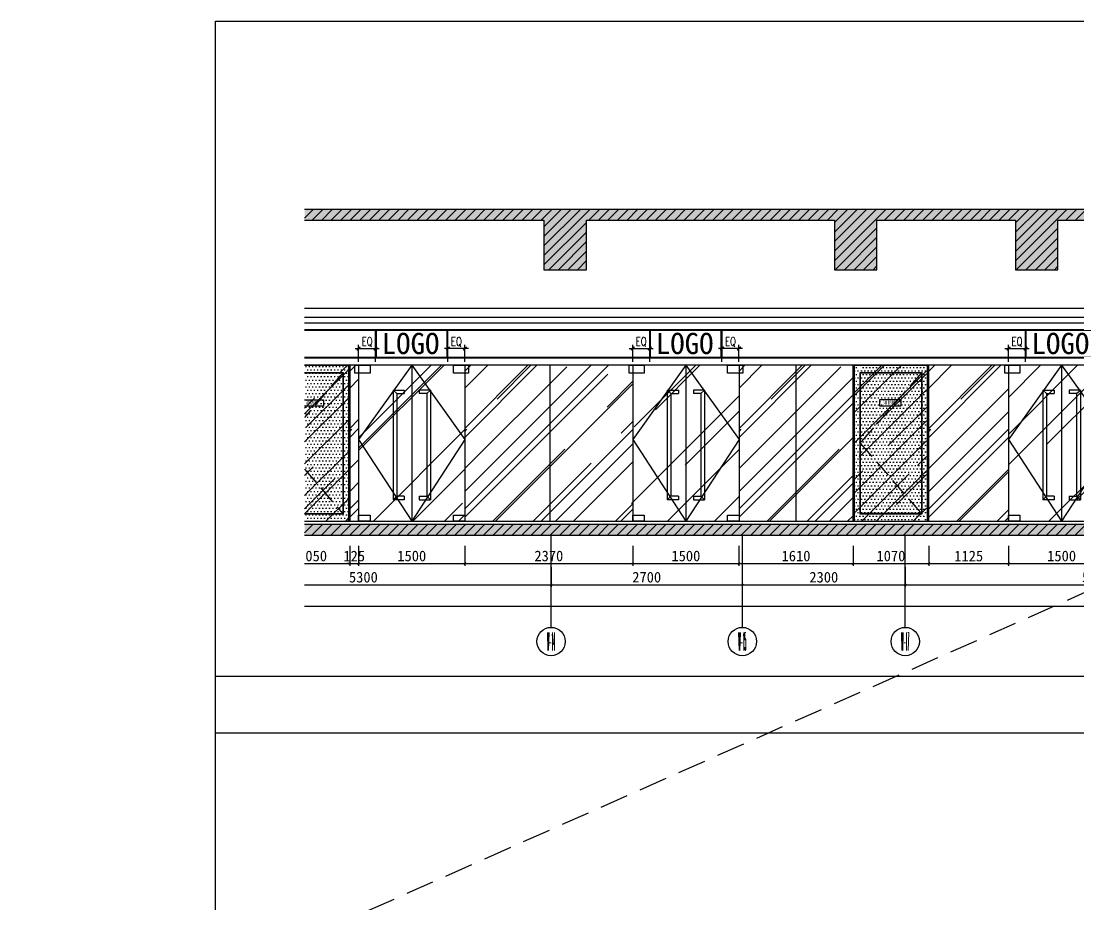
# Model space of a CAD drawing. Header units: millimetres. Extents: x 110215 to 630040, y -488650 to 141897.
# Drawn here: x 138017 to 152936, y 2886 to 15350 of the extents above; entities that cross this region are included whole.
import ezdxf
from ezdxf.enums import TextEntityAlignment as Align
from ezdxf.xclip import XClip

# ---------------------------------------------------------------- set-up
doc = ezdxf.new("R2010")
doc.units = ezdxf.units.MM
doc.header["$LTSCALE"] = 1000
doc.header["$XCLIPFRAME"] = 0
doc.linetypes.add('_DASH', pattern=[0.6, 0.4, -0.2])
doc.linetypes.add('DASH', pattern=[0.35, 0.25, -0.1])
doc.layers.get('Defpoints').update_dxf_attribs({"color": 2})
for name, color, linetype in [('0-118标注', 2, 'Continuous'), ('0-140b立面看线', 3, 'Continuous'), ('0-140c立面材料填充', 250, 'Continuous'), ('0-140d立面材料分隔', 146, 'Continuous'), ('0-140立面图剖切线', 4, 'Continuous'), ('1', 4, 'Continuous'), ('7', 7, 'Continuous'), ('D-地面', 8, 'Continuous'), ('E立-ELEV1', 6, 'Continuous')]:
    doc.layers.add(name, color=color, linetype=linetype)
doc.styles.add('_TCH_AXIS', font='COMPLEX', dxfattribs={"bigfont": 'GBCBIG'})
doc.styles.add('COMPLEX', font='COMPLEX')
doc.styles.add('LOGO', font='arial.ttf', dxfattribs={"width": 0.9})
doc.styles.add('TXT', font='txt.shx', dxfattribs={"width": 0.7})
doc.styles.add('繁黑体', font='simhei.ttf')
doc.styles.add('黑体', font='simhei.ttf')
doc.dimstyles.new('50', dxfattribs={"dimscale": 50, "dimtxt": 3, "dimasz": 0.6, "dimexe": 0.6, "dimexo": 0.6, "dimtad": 1, "dimdec": 0, "dimdsep": 46, "dimtxsty": '黑体', "dimblk1": 'ARCHTICK', "dimblk2": 'ARCHTICK', "dimsah": 1, "dimcen": 0, "dimdle": 1, "dimclrd": 251, "dimclre": 251, "dimclrt": 2, "dimadec": 0, "dimazin": 0, "dimtfac": 1, "dimtdec": 0, "dimtix": 1, "dimtmove": 2, "dimatfit": 3, "dimldrblk": 'DOT', "dimfxl": 0, "dimtolj": 1, "dimtzin": 0, "dimarcsym": 0})
doc.dimstyles.new('副本 1-50', dxfattribs={"dimscale": 50, "dimtxt": 2.5, "dimasz": 1, "dimexe": 1, "dimexo": 1, "dimgap": 0.6, "dimtad": 1, "dimdec": 0, "dimrnd": 5, "dimzin": 0, "dimdsep": 46, "dimtxsty": 'TXT', "dimblk": 'ARCHTICK', "dimcen": 4, "dimdle": 1, "dimclrd": 3, "dimclre": 3, "dimclrt": 3, "dimadec": 0, "dimazin": 0, "dimtfac": 1, "dimtdec": 0, "dimtix": 1, "dimtmove": 2, "dimatfit": 3, "dimldrblk": 'ARCHTICK', "dimfxl": 0, "dimtolj": 1, "dimtzin": 0, "dimarcsym": 0})

# ---------------------------------------------------------------- blocks, each defined once
blk = doc.blocks.new('xdsadeq')
h = blk.add_hatch()
h.set_pattern_fill('玻璃', color=8, scale=500, angle=45)
h.set_pattern_definition([(45, (394882.8, 130440.26), (424.26, 1131.37), [7500, -1000, 2500, -500]), (45, (395176.2, 131087.26), (-823.78, 116.67), [1500, -165, 3000, -375]), (45, (394759.04, 130917.56), (1601.597, 2075.36), [4000, -700, 2000, -500])])
h.paths.add_polyline_path([(395940, 130880), (395940, 133080), (394925, 133080), (394925, 130880)])
at = {"layer": 'D-地面'}
h = blk.add_hatch(dxfattribs=at)
h.set_pattern_fill('DOTS', color=8, scale=30, style=0)
h.set_pattern_definition([(0, (394902.783, 130440.26), (23.8125, 47.625), [0, -47.625])])
h.paths.add_polyline_path([(394983, 130880), (395883, 130880), (395863, 133080), (394983, 133080)], flags=17)
h.paths.add_polyline_path([(394988, 130880), (395878, 130880), (395878, 133080), (395005, 133080)], flags=16)
h.paths.add_polyline_path([(395940, 130880), (395940, 133080), (394925, 133080), (394925, 130880)])
at = {"layer": 'E立-ELEV1'}
h = blk.add_hatch(dxfattribs=at)
h.set_pattern_fill('ANSI32', color=8, scale=3, style=0)
h.set_pattern_definition([(45, (405758.36, 133037.486), (-20.205576, 20.205576), []), (45, (405771.83, 133037.486), (-20.205576, 20.205576), [])])
h.paths.add_polyline_path([(394905, 130880), (394925, 130880), (394925, 133080), (394905, 133080)])
h = blk.add_hatch(dxfattribs=at)
h.set_pattern_fill('ANSI32', color=8, scale=3, style=0)
h.set_pattern_definition([(45, (406793.36, 133037.486), (-20.205576, 20.205576), []), (45, (406806.83, 133037.486), (-20.205576, 20.205576), [])])
h.paths.add_polyline_path([(395940, 130880), (395960, 130880), (395960, 133080), (395940, 133080)])
at = {"color": 1}
for p, q in [((394905, 130880), (394905, 133080)), ((394905, 130880), (394905, 133080)), ((394905, 133080), (395960, 133080)), ((394925, 130880), (394925, 133080)), ((395940, 130880), (395940, 133080)), ((395960, 130880), (395960, 133080)), ((394905, 130880), (395960, 130880))]:
    blk.add_line(p, q, dxfattribs=at)
at = {"color": 8, "linetype": 'DASH'}
blk.add_lwpolyline([(395855, 132975), (395005, 131980), (395860, 130980)], dxfattribs=at)
at = {"layer": '7', "color": 3}
blk.add_lwpolyline([(395284, 132505), (395284, 132595), (395582, 132595), (395582, 132505)], close=True, dxfattribs=at)
at = {"layer": 'E立-ELEV1', "color": 8}
blk.add_line((395005, 132980), (395860, 132980), dxfattribs=at)
at = {"layer": 'E立-ELEV1', "color": 4}
blk.add_lwpolyline([(395860, 132980), (395860, 130980), (395005, 130980), (395005, 132980)], dxfattribs=at)
at = {"layer": 'E立-ELEV1', "color": 3}
blk.add_lwpolyline([(395855, 132975), (395855, 130985), (395010, 130985), (395010, 132975), (395855, 132975)], close=True, dxfattribs=at)
at = {"layer": '1', "color": 3, "style": 'LOGO', "width": 0.9}
blk.add_text('消防栓', height=48, dxfattribs=at).set_placement((395513, 132528, 274), align=Align.RIGHT)
blk = doc.blocks.new('_ArchTick')
at = {"color": 0, "linetype": 'ByBlock', "const_width": 0.4}
blk.add_lwpolyline([(-0.5, -0.5), (0.5, 0.5)], dxfattribs=at)
blk = doc.blocks.new('*D130')
at = {"color": 3, "lineweight": -2, "transparency": 16777216}
for p, q in [((2433331, 314145), (2433331, 314382)), ((2433571, 314145), (2433571, 314382)), ((2433621, 314332), (2433281, 314332))]:
    blk.add_line(p, q, dxfattribs=at)
at = {"layer": 'Defpoints', "color": 0, "transparency": 16777216}
for p in [(2433331, 314332), (2433331, 314095), (2433571, 314095)]:
    blk.add_point(p, dxfattribs=at)
at = {"color": 3, "lineweight": -2, "transparency": 16777216, "xscale": 50, "yscale": 50, "zscale": 50, "rotation": 180}
blk.add_blockref('_ArchTick', (2433331, 314332), dxfattribs=at)
at = {"color": 3, "lineweight": -2, "transparency": 16777216, "xscale": 50, "yscale": 50, "zscale": 50}
blk.add_blockref('_ArchTick', (2433571, 314332), dxfattribs=at)
at = {"color": 3, "transparency": 16777216, "insert": (2433451, 314425), "char_height": 125, "attachment_point": 5, "style": 'TXT'}
blk.add_mtext('\\A1;EQ', dxfattribs=at)
blk = doc.blocks.new('*D131')
at = {"color": 3, "lineweight": -2, "transparency": 16777216}
for p, q in [((2432071, 314145), (2432071, 314382)), ((2432311, 314145), (2432311, 314382)), ((2432021, 314332), (2432361, 314332))]:
    blk.add_line(p, q, dxfattribs=at)
at = {"layer": 'Defpoints', "color": 0, "transparency": 16777216}
for p in [(2432311, 314332), (2432071, 314095), (2432311, 314095)]:
    blk.add_point(p, dxfattribs=at)
at = {"color": 3, "lineweight": -2, "transparency": 16777216, "xscale": 50, "yscale": 50, "zscale": 50, "rotation": 180}
blk.add_blockref('_ArchTick', (2432071, 314332), dxfattribs=at)
at = {"color": 3, "lineweight": -2, "transparency": 16777216, "xscale": 50, "yscale": 50, "zscale": 50}
blk.add_blockref('_ArchTick', (2432311, 314332), dxfattribs=at)
at = {"color": 3, "transparency": 16777216, "insert": (2432191, 314425), "char_height": 125, "attachment_point": 5, "style": 'TXT'}
blk.add_mtext('\\A1;EQ', dxfattribs=at)
blk = doc.blocks.new('dsafsaa')
h = blk.add_hatch()
h.set_pattern_fill('玻璃', color=8, scale=500, angle=45)
h.set_pattern_definition([(45, (208224.64, 7028.66), (424.26, 1131.37), [7500, -1000, 2500, -500]), (45, (208518.1, 7675.66), (-823.78, 116.67), [1500, -165, 3000, -375]), (45, (208100.9, 7505.96), (1601.597, 2075.36), [4000, -700, 2000, -500])])
h.paths.add_polyline_path([(209282, 7469), (209282, 9669), (208267, 9669), (208267, 7469)])
at = {"layer": 'D-地面'}
h = blk.add_hatch(dxfattribs=at)
h.set_pattern_fill('DOTS', color=8, scale=30, style=0)
h.set_pattern_definition([(0, (208244.64, 7028.66), (23.8125, 47.625), [0, -47.625])])
h.paths.add_polyline_path([(208325, 7469), (209225, 7469), (209205, 9669), (208325, 9669)], flags=17)
h.paths.add_polyline_path([(208330, 7469), (209220, 7469), (209220, 9669), (208346, 9669)], flags=16)
h.paths.add_polyline_path([(209282, 7469), (209282, 9669), (208267, 9669), (208267, 7469)])
at = {"layer": 'E立-ELEV1'}
h = blk.add_hatch(dxfattribs=at)
h.set_pattern_fill('ANSI32', color=8, scale=3, style=0)
h.set_pattern_definition([(45, (219100.217, 9625.887), (-20.205576, 20.205576), []), (45, (219113.688, 9625.887), (-20.205576, 20.205576), [])])
h.paths.add_polyline_path([(208247, 7469), (208267, 7469), (208267, 9669), (208247, 9669)])
h = blk.add_hatch(dxfattribs=at)
h.set_pattern_fill('ANSI32', color=8, scale=3, style=0)
h.set_pattern_definition([(45, (220150.217, 9625.887), (-20.205576, 20.205576), []), (45, (220163.688, 9625.887), (-20.205576, 20.205576), [])])
h.paths.add_polyline_path([(209297, 7469), (209317, 7469), (209317, 9669), (209297, 9669)])
at = {"color": 1}
for p, q in [((208247, 7469), (208247, 9669)), ((208247, 7469), (208247, 9669)), ((208247, 9669), (209317, 9669)), ((208267, 7469), (208267, 9669)), ((209297, 7469), (209297, 9669)), ((209317, 7469), (209317, 9669)), ((208247, 7469), (209317, 7469))]:
    blk.add_line(p, q, dxfattribs=at)
at = {"color": 8, "linetype": 'DASH'}
blk.add_lwpolyline([(209212, 9564), (208347, 8569), (209217, 7569)], dxfattribs=at)
at = {"layer": '7', "color": 3}
blk.add_lwpolyline([(208626, 9094), (208626, 9184), (208924, 9184), (208924, 9094)], close=True, dxfattribs=at)
at = {"layer": 'E立-ELEV1', "color": 8}
blk.add_line((208347, 9569), (209217, 9569), dxfattribs=at)
at = {"layer": 'E立-ELEV1', "color": 4}
blk.add_lwpolyline([(209217, 9569), (209217, 7569), (208347, 7569), (208347, 9569)], dxfattribs=at)
at = {"layer": 'E立-ELEV1', "color": 3}
blk.add_lwpolyline([(209212, 9564), (209212, 7574), (208352, 7574), (208352, 9564), (209212, 9564)], close=True, dxfattribs=at)
at = {"layer": '1', "color": 3, "style": 'LOGO', "width": 0.9}
blk.add_text('消防栓', height=48, dxfattribs=at).set_placement((208855, 9117, 274), align=Align.RIGHT)
blk = doc.blocks.new('*D1205')
at = {"color": 251, "lineweight": -2, "transparency": 16777216}
for p, q in [((200092, 7119), (200092, 6839)), ((201142, 7119), (201142, 6839)), ((200042, 6869), (201192, 6869))]:
    blk.add_line(p, q, dxfattribs=at)
at = {"layer": 'Defpoints', "color": 0, "transparency": 16777216}
for p in [(200092, 7269), (201142, 7269), (201142, 6869)]:
    blk.add_point(p, dxfattribs=at)
at = {"color": 251, "lineweight": -2, "transparency": 16777216, "xscale": 30, "yscale": 30, "zscale": 30, "rotation": 180}
blk.add_blockref('_ArchTick', (200092, 6869), dxfattribs=at)
at = {"color": 251, "lineweight": -2, "transparency": 16777216, "xscale": 30, "yscale": 30, "zscale": 30}
blk.add_blockref('_ArchTick', (201142, 6869), dxfattribs=at)
at = {"color": 2, "transparency": 16777216, "insert": (200617, 6976), "char_height": 150, "attachment_point": 5, "style": '黑体'}
blk.add_mtext('\\A1;1050', dxfattribs=at)
blk = doc.blocks.new('_DOT')
at = {"color": 0, "linetype": 'ByBlock'}
blk.add_line((-0.5, 0), (-1, 0), dxfattribs=at)
at = {"color": 0, "linetype": 'ByBlock', "const_width": 0.5}
blk.add_lwpolyline([(-0.25, 0, 1), (0.25, 0, 1)], format="xyb", close=True, dxfattribs=at)
blk = doc.blocks.new('*D1206')
at = {"color": 251, "lineweight": -2, "transparency": 16777216}
for p, q in [((201142, 7119), (201142, 6839)), ((201267, 7119), (201267, 6839)), ((201142, 6869), (201112, 6869)), ((201142, 6869), (201267, 6869)), ((201267, 6869), (201297, 6869))]:
    blk.add_line(p, q, dxfattribs=at)
at = {"layer": 'Defpoints', "color": 0, "transparency": 16777216}
for p in [(201142, 7269), (201267, 7269), (201267, 6869)]:
    blk.add_point(p, dxfattribs=at)
at = {"color": 251, "lineweight": -2, "transparency": 16777216, "xscale": 30, "yscale": 30, "zscale": 30}
blk.add_blockref('_ArchTick', (201142, 6869), dxfattribs=at)
at = {"color": 251, "lineweight": -2, "transparency": 16777216, "xscale": 30, "yscale": 30, "zscale": 30, "rotation": 180}
blk.add_blockref('_ArchTick', (201267, 6869), dxfattribs=at)
at = {"color": 2, "transparency": 16777216, "insert": (201205, 6975), "char_height": 150, "attachment_point": 5, "style": '黑体'}
blk.add_mtext('\\A1;125', dxfattribs=at)
blk = doc.blocks.new('*D1207')
at = {"color": 251, "lineweight": -2, "transparency": 16777216}
for p, q in [((201267, 7119), (201267, 6839)), ((202767, 7119), (202767, 6839)), ((201217, 6869), (202817, 6869))]:
    blk.add_line(p, q, dxfattribs=at)
at = {"layer": 'Defpoints', "color": 0, "transparency": 16777216}
for p in [(201267, 7269), (202767, 7269), (202767, 6869)]:
    blk.add_point(p, dxfattribs=at)
at = {"color": 251, "lineweight": -2, "transparency": 16777216, "xscale": 30, "yscale": 30, "zscale": 30, "rotation": 180}
blk.add_blockref('_ArchTick', (201267, 6869), dxfattribs=at)
at = {"color": 251, "lineweight": -2, "transparency": 16777216, "xscale": 30, "yscale": 30, "zscale": 30}
blk.add_blockref('_ArchTick', (202767, 6869), dxfattribs=at)
at = {"color": 2, "transparency": 16777216, "insert": (202017, 6976), "char_height": 150, "attachment_point": 5, "style": '黑体'}
blk.add_mtext('\\A1;1500', dxfattribs=at)
blk = doc.blocks.new('*D1208')
at = {"color": 251, "lineweight": -2, "transparency": 16777216}
for p, q in [((202767, 7119), (202767, 6839)), ((205137, 7119), (205137, 6839)), ((202717, 6869), (205187, 6869))]:
    blk.add_line(p, q, dxfattribs=at)
at = {"layer": 'Defpoints', "color": 0, "transparency": 16777216}
for p in [(202767, 7269), (205137, 7269), (205137, 6869)]:
    blk.add_point(p, dxfattribs=at)
at = {"color": 251, "lineweight": -2, "transparency": 16777216, "xscale": 30, "yscale": 30, "zscale": 30, "rotation": 180}
blk.add_blockref('_ArchTick', (202767, 6869), dxfattribs=at)
at = {"color": 251, "lineweight": -2, "transparency": 16777216, "xscale": 30, "yscale": 30, "zscale": 30}
blk.add_blockref('_ArchTick', (205137, 6869), dxfattribs=at)
at = {"color": 2, "transparency": 16777216, "insert": (203952, 6976), "char_height": 150, "attachment_point": 5, "style": '黑体'}
blk.add_mtext('\\A1;2370', dxfattribs=at)
blk = doc.blocks.new('*D1209')
at = {"color": 251, "lineweight": -2, "transparency": 16777216}
for p, q in [((205137, 7119), (205137, 6839)), ((206637, 7119), (206637, 6839)), ((205087, 6869), (206687, 6869))]:
    blk.add_line(p, q, dxfattribs=at)
at = {"layer": 'Defpoints', "color": 0, "transparency": 16777216}
for p in [(205137, 7269), (206637, 7269), (206637, 6869)]:
    blk.add_point(p, dxfattribs=at)
at = {"color": 251, "lineweight": -2, "transparency": 16777216, "xscale": 30, "yscale": 30, "zscale": 30, "rotation": 180}
blk.add_blockref('_ArchTick', (205137, 6869), dxfattribs=at)
at = {"color": 251, "lineweight": -2, "transparency": 16777216, "xscale": 30, "yscale": 30, "zscale": 30}
blk.add_blockref('_ArchTick', (206637, 6869), dxfattribs=at)
at = {"color": 2, "transparency": 16777216, "insert": (205887, 6976), "char_height": 150, "attachment_point": 5, "style": '黑体'}
blk.add_mtext('\\A1;1500', dxfattribs=at)
blk = doc.blocks.new('*D1210')
at = {"color": 251, "lineweight": -2, "transparency": 16777216}
for p, q in [((206637, 7119), (206637, 6839)), ((208247, 7119), (208247, 6839)), ((206587, 6869), (208297, 6869))]:
    blk.add_line(p, q, dxfattribs=at)
at = {"layer": 'Defpoints', "color": 0, "transparency": 16777216}
for p in [(206637, 7269), (208247, 7269), (208247, 6869)]:
    blk.add_point(p, dxfattribs=at)
at = {"color": 251, "lineweight": -2, "transparency": 16777216, "xscale": 30, "yscale": 30, "zscale": 30, "rotation": 180}
blk.add_blockref('_ArchTick', (206637, 6869), dxfattribs=at)
at = {"color": 251, "lineweight": -2, "transparency": 16777216, "xscale": 30, "yscale": 30, "zscale": 30}
blk.add_blockref('_ArchTick', (208247, 6869), dxfattribs=at)
at = {"color": 2, "transparency": 16777216, "insert": (207442, 6976), "char_height": 150, "attachment_point": 5, "style": '黑体'}
blk.add_mtext('\\A1;1610', dxfattribs=at)
blk = doc.blocks.new('*D1211')
at = {"color": 251, "lineweight": -2, "transparency": 16777216}
for p, q in [((208247, 7119), (208247, 6839)), ((209317, 7119), (209317, 6839)), ((208197, 6869), (209367, 6869))]:
    blk.add_line(p, q, dxfattribs=at)
at = {"layer": 'Defpoints', "color": 0, "transparency": 16777216}
for p in [(208247, 7269), (209317, 7269), (209317, 6869)]:
    blk.add_point(p, dxfattribs=at)
at = {"color": 251, "lineweight": -2, "transparency": 16777216, "xscale": 30, "yscale": 30, "zscale": 30, "rotation": 180}
blk.add_blockref('_ArchTick', (208247, 6869), dxfattribs=at)
at = {"color": 251, "lineweight": -2, "transparency": 16777216, "xscale": 30, "yscale": 30, "zscale": 30}
blk.add_blockref('_ArchTick', (209317, 6869), dxfattribs=at)
at = {"color": 2, "transparency": 16777216, "insert": (208782, 6976), "char_height": 150, "attachment_point": 5, "style": '黑体'}
blk.add_mtext('\\A1;1070', dxfattribs=at)
blk = doc.blocks.new('*D1212')
at = {"color": 251, "lineweight": -2, "transparency": 16777216}
for p, q in [((209317, 7119), (209317, 6839)), ((210442, 7119), (210442, 6839)), ((209267, 6869), (210492, 6869))]:
    blk.add_line(p, q, dxfattribs=at)
at = {"layer": 'Defpoints', "color": 0, "transparency": 16777216}
for p in [(209317, 7269), (210442, 7269), (210442, 6869)]:
    blk.add_point(p, dxfattribs=at)
at = {"color": 251, "lineweight": -2, "transparency": 16777216, "xscale": 30, "yscale": 30, "zscale": 30, "rotation": 180}
blk.add_blockref('_ArchTick', (209317, 6869), dxfattribs=at)
at = {"color": 251, "lineweight": -2, "transparency": 16777216, "xscale": 30, "yscale": 30, "zscale": 30}
blk.add_blockref('_ArchTick', (210442, 6869), dxfattribs=at)
at = {"color": 2, "transparency": 16777216, "insert": (209880, 6975), "char_height": 150, "attachment_point": 5, "style": '黑体'}
blk.add_mtext('\\A1;1125', dxfattribs=at)
blk = doc.blocks.new('*D1213')
at = {"color": 251, "lineweight": -2, "transparency": 16777216}
for p, q in [((210442, 7119), (210442, 6839)), ((211942, 7119), (211942, 6839)), ((210392, 6869), (211992, 6869))]:
    blk.add_line(p, q, dxfattribs=at)
at = {"layer": 'Defpoints', "color": 0, "transparency": 16777216}
for p in [(210442, 7269), (211942, 7269), (211942, 6869)]:
    blk.add_point(p, dxfattribs=at)
at = {"color": 251, "lineweight": -2, "transparency": 16777216, "xscale": 30, "yscale": 30, "zscale": 30, "rotation": 180}
blk.add_blockref('_ArchTick', (210442, 6869), dxfattribs=at)
at = {"color": 251, "lineweight": -2, "transparency": 16777216, "xscale": 30, "yscale": 30, "zscale": 30}
blk.add_blockref('_ArchTick', (211942, 6869), dxfattribs=at)
at = {"color": 2, "transparency": 16777216, "insert": (211192, 6976), "char_height": 150, "attachment_point": 5, "style": '黑体'}
blk.add_mtext('\\A1;1500', dxfattribs=at)
blk = doc.blocks.new('*D1237')
at = {"color": 251, "lineweight": -2, "transparency": 16777216}
for p, q in [((198684, 6819), (198684, 6539)), ((203984, 6819), (203984, 6539)), ((198634, 6569), (204034, 6569))]:
    blk.add_line(p, q, dxfattribs=at)
at = {"layer": 'Defpoints', "color": 0, "transparency": 16777216}
for p in [(198684, 6869), (203984, 6869), (203984, 6569)]:
    blk.add_point(p, dxfattribs=at)
at = {"color": 251, "lineweight": -2, "transparency": 16777216, "xscale": 30, "yscale": 30, "zscale": 30, "rotation": 180}
blk.add_blockref('_ArchTick', (198684, 6569), dxfattribs=at)
at = {"color": 251, "lineweight": -2, "transparency": 16777216, "xscale": 30, "yscale": 30, "zscale": 30}
blk.add_blockref('_ArchTick', (203984, 6569), dxfattribs=at)
at = {"color": 2, "transparency": 16777216, "insert": (201334, 6676), "char_height": 150, "attachment_point": 5, "style": '黑体'}
blk.add_mtext('\\A1;5300', dxfattribs=at)
blk = doc.blocks.new('*D1238')
at = {"color": 251, "lineweight": -2, "transparency": 16777216}
for p, q in [((203984, 6819), (203984, 6539)), ((206684, 6819), (206684, 6539)), ((203934, 6569), (206734, 6569))]:
    blk.add_line(p, q, dxfattribs=at)
at = {"layer": 'Defpoints', "color": 0, "transparency": 16777216}
for p in [(203984, 6869), (206684, 6869), (206684, 6569)]:
    blk.add_point(p, dxfattribs=at)
at = {"color": 251, "lineweight": -2, "transparency": 16777216, "xscale": 30, "yscale": 30, "zscale": 30, "rotation": 180}
blk.add_blockref('_ArchTick', (203984, 6569), dxfattribs=at)
at = {"color": 251, "lineweight": -2, "transparency": 16777216, "xscale": 30, "yscale": 30, "zscale": 30}
blk.add_blockref('_ArchTick', (206684, 6569), dxfattribs=at)
at = {"color": 2, "transparency": 16777216, "insert": (205334, 6676), "char_height": 150, "attachment_point": 5, "style": '黑体'}
blk.add_mtext('\\A1;2700', dxfattribs=at)
blk = doc.blocks.new('*D1239')
at = {"color": 251, "lineweight": -2, "transparency": 16777216}
for p, q in [((206684, 6819), (206684, 6539)), ((208984, 6819), (208984, 6539)), ((206634, 6569), (209034, 6569))]:
    blk.add_line(p, q, dxfattribs=at)
at = {"layer": 'Defpoints', "color": 0, "transparency": 16777216}
for p in [(206684, 6869), (208984, 6869), (208984, 6569)]:
    blk.add_point(p, dxfattribs=at)
at = {"color": 251, "lineweight": -2, "transparency": 16777216, "xscale": 30, "yscale": 30, "zscale": 30, "rotation": 180}
blk.add_blockref('_ArchTick', (206684, 6569), dxfattribs=at)
at = {"color": 251, "lineweight": -2, "transparency": 16777216, "xscale": 30, "yscale": 30, "zscale": 30}
blk.add_blockref('_ArchTick', (208984, 6569), dxfattribs=at)
at = {"color": 2, "transparency": 16777216, "insert": (207834, 6676), "char_height": 150, "attachment_point": 5, "style": '黑体'}
blk.add_mtext('\\A1;2300', dxfattribs=at)
blk = doc.blocks.new('*D1240')
at = {"color": 251, "lineweight": -2, "transparency": 16777216}
for p, q in [((208984, 6819), (208984, 6539)), ((214384, 6819), (214384, 6539)), ((208934, 6569), (214434, 6569))]:
    blk.add_line(p, q, dxfattribs=at)
at = {"layer": 'Defpoints', "color": 0, "transparency": 16777216}
for p in [(208984, 6869), (214384, 6869), (214384, 6569)]:
    blk.add_point(p, dxfattribs=at)
at = {"color": 251, "lineweight": -2, "transparency": 16777216, "xscale": 30, "yscale": 30, "zscale": 30, "rotation": 180}
blk.add_blockref('_ArchTick', (208984, 6569), dxfattribs=at)
at = {"color": 251, "lineweight": -2, "transparency": 16777216, "xscale": 30, "yscale": 30, "zscale": 30}
blk.add_blockref('_ArchTick', (214384, 6569), dxfattribs=at)
at = {"color": 2, "transparency": 16777216, "insert": (211684, 6676), "char_height": 150, "attachment_point": 5, "style": '黑体'}
blk.add_mtext('\\A1;5400', dxfattribs=at)
blk = doc.blocks.new('*D1248')
at = {"color": 251, "lineweight": -2, "transparency": 16777216}
for p, q in [((156554, 6519), (156554, 6239)), ((232987, 6519), (232987, 6239)), ((156504, 6269), (233037, 6269))]:
    blk.add_line(p, q, dxfattribs=at)
at = {"layer": 'Defpoints', "color": 0, "transparency": 16777216}
for p in [(156554, 6569), (232987, 6569), (232987, 6269)]:
    blk.add_point(p, dxfattribs=at)
at = {"color": 251, "lineweight": -2, "transparency": 16777216, "xscale": 30, "yscale": 30, "zscale": 30, "rotation": 180}
blk.add_blockref('_ArchTick', (156554, 6269), dxfattribs=at)
at = {"color": 251, "lineweight": -2, "transparency": 16777216, "xscale": 30, "yscale": 30, "zscale": 30}
blk.add_blockref('_ArchTick', (232987, 6269), dxfattribs=at)
at = {"color": 2, "transparency": 16777216, "insert": (194771, 6375), "char_height": 150, "attachment_point": 5, "style": '黑体'}
blk.add_mtext('\\A1;76433', dxfattribs=at)
blk = doc.blocks.new('_AXISO')
blk.add_circle((0, 0), 0.5)
at = {"style": 'COMPLEX', "width": 1.041667}
blk.add_attdef('A', text='', height=0.56, dxfattribs=at).set_placement((-0.25, -0.28), (0.25, -0.28), align=Align.FIT)
blk = doc.blocks.new('kjlkj')
at = {"layer": '0-140c立面材料填充'}
h = blk.add_hatch(dxfattribs=at)
h.set_pattern_fill('AR-RROOF', color=256, scale=50, angle=45, style=0)
h.set_pattern_definition([(45, (2419215.6, 311894.9), (1077.63, 2873.68), [19050, -2540, 6350, -1270]), (45, (2419961, 313538.3), (-2092.4, 296.35), [3810, -419.1, 7620, -952.5]), (45, (2418901.25, 313107.2), (4068.056, 5271.41), [10160, -1778, 5080, -1270])])
h.paths.add_polyline_path([(2433571.1, 314094.9), (2432071.1, 314094.9), (2432071.1, 311894.9), (2433571.1, 311894.9)])
at = {"color": 8}
for p, q in [((2432311.1, 314194.9), (2432311.1, 314594.9)), ((2432321.1, 314194.9), (2432321.1, 314594.9)), ((2433321.1, 314194.9), (2433321.1, 314594.9)), ((2433331.1, 314194.9), (2433331.1, 314594.9))]:
    blk.add_line(p, q, dxfattribs=at)
for points in [[(2432821.1, 314094.9), (2432071.1, 313044.9), (2432821.1, 311894.9)], [(2432821.1, 314094.9), (2433571.1, 313044.9), (2432821.1, 311894.9)]]:
    blk.add_lwpolyline(points, dxfattribs=at)
at = {"layer": '0-140d立面材料分隔'}
for p, q in [((2432071.1, 314094.9), (2432071.1, 311894.9)), ((2432821.1, 314094.9), (2432821.1, 311894.9)), ((2433571.1, 314094.9), (2433571.1, 311894.9))]:
    blk.add_line(p, q, dxfattribs=at)
at = {"layer": '0-140d立面材料分隔', "color": 1}
for p, q in [((2432609.7, 313694.9, -219.5), (2432556.9, 313744.9, -219.5)), ((2432556.9, 313744.9, -219.5), (2432556.9, 312194.9)), ((2432556.9, 313744.9, -219.5), (2432715.4, 313744.9, -219.5)), ((2432609.7, 313694.9, -219.5), (2432609.7, 312244.9)), ((2432609.7, 313694.9, -219.5), (2432715.4, 313694.9, -219.5)), ((2432715.4, 313744.9, -219.5), (2432715.4, 313694.9, -219.5)), ((2432926.8, 313744.9, -219.5), (2432926.8, 313694.9, -219.5)), ((2433085.4, 313744.9, -219.5), (2432926.8, 313744.9, -219.5)), ((2433032.5, 313694.9, -219.5), (2432926.8, 313694.9, -219.5)), ((2433032.5, 313694.9, -219.5), (2433085.4, 313744.9, -219.5)), ((2433032.5, 313694.9, -219.5), (2433032.5, 312244.9)), ((2433085.4, 313744.9, -219.5), (2433085.4, 312194.9)), ((2432609.7, 312244.9), (2432556.9, 312194.9)), ((2432715.4, 312194.9), (2432556.9, 312194.9)), ((2432715.4, 312244.9), (2432609.7, 312244.9)), ((2432715.4, 312244.9), (2432715.4, 312194.9)), ((2432926.8, 312244.9), (2433032.5, 312244.9)), ((2432926.8, 312244.9), (2432926.8, 312194.9)), ((2432926.8, 312194.9), (2433085.4, 312194.9)), ((2433032.5, 312244.9), (2433085.4, 312194.9))]:
    blk.add_line(p, q, dxfattribs=at)
for points in [[(2432018.3, 314094.9), (2432233.1, 314094.9), (2432233.1, 313984.9), (2432018.3, 313984.9)], [(2433409.2, 314094.9), (2433624, 314094.9), (2433624, 313984.9), (2433409.2, 313984.9)], [(2432071.1, 311978.2), (2432233.1, 311978.2), (2432233.1, 311894.9), (2432071.1, 311894.9)], [(2433409.2, 311978.2), (2433571.1, 311978.2), (2433571.1, 311894.9), (2433409.2, 311894.9)]]:
    blk.add_lwpolyline(points, close=True, dxfattribs=at)
at = {"color": 1, "style": '繁黑体'}
blk.add_text('LOGO', height=300, dxfattribs=at).set_placement((2432396, 314253.3, -219.5))
at = {"color": 8}
dim = blk.add_linear_dim(base=(2432311.1, 314332.1), p1=(2432071.1, 314094.9), p2=(2432311.1, 314094.9), text='EQ', dimstyle='副本 1-50', dxfattribs=at)
dim.commit()
dim.dimension.update_dxf_attribs({"geometry": '*D131', "text_midpoint": (2432191.1, 314424.6)})
dim = blk.add_linear_dim(base=(2433331.1, 314332.1), p1=(2433571.1, 314094.9), p2=(2433331.1, 314094.9), angle=180, text='EQ', dimstyle='副本 1-50', dxfattribs=at)
dim.commit()
dim.dimension.update_dxf_attribs({"geometry": '*D130', "text_midpoint": (2433451.1, 314424.6)})
blk = doc.blocks.new('sdfcsfsdfs')
h = blk.add_hatch()
h.set_pattern_fill('ANSI31', color=250, scale=30)
h.paths.add_polyline_path([(156354.2, 11868.7), (156354.2, 11718.7), (156554.2, 11718.7), (157551.1, 11718.7), (157551.1, 11018.7), (158013.6, 11018.7), (158013.6, 11145.5), (158013.6, 11718.7), (167984.6, 11718.7), (167984.6, 11018.7), (168441.9, 11018.7), (168441.9, 11718.7), (172853.9, 11718.7), (172853.9, 11018.7), (173453.9, 11018.7), (173453.9, 11718.7), (177303.9, 11718.7), (177303.9, 11018.7), (177903.9, 11018.7), (177903.9, 11718.7), (180555.6, 11718.7), (180555.6, 11018.7), (181155.6, 11018.7), (181155.6, 11718.7), (182255.3, 11718.7), (182255.3, 11018.7), (182755.3, 11018.7), (182755.3, 11718.7), (184345.9, 11718.7), (184345.9, 11018.7), (184845.9, 11018.7), (184845.9, 11718.7), (187805.6, 11718.7), (187805.6, 11018.7), (188305.6, 11018.7), (188305.6, 11718.7), (191989.2, 11718.7), (191989.2, 11018.7), (192624.6, 11018.7), (192624.6, 11718.7), (195356.1, 11718.7), (195356.1, 11018.7), (195969.8, 11018.7), (195969.8, 11718.7), (199435.1, 11718.7), (199435.1, 11018.7), (200035.1, 11018.7), (200035.1, 11718.7), (203883.4, 11718.7), (203883.4, 11018.7), (204483.4, 11018.7), (204483.4, 11718.7), (207985.2, 11718.7), (207985.2, 11018.7), (208585.2, 11018.7), (208585.2, 11718.7), (210541.5, 11718.7), (210541.5, 11018.7), (211138.6, 11018.7), (211138.6, 11718.7), (213935.2, 11718.7), (213935.2, 11018.7), (214535.2, 11018.7), (214535.2, 11718.7), (217337.1, 11718.7), (217337.1, 11018.7), (217835.1, 11018.7), (217835.1, 11718.7), (220184.8, 11718.7), (220184.8, 11018.7), (220784.8, 11018.7), (220784.8, 11718.7), (224165.6, 11718.7), (224165.6, 11018.7), (224765.5, 11018.7), (224765.5, 11718.7), (226905.6, 11718.7), (226905.6, 11018.7), (227405.6, 11018.7), (227405.6, 11718.7), (229705.6, 11718.7), (229705.6, 11018.7), (230205.6, 11018.7), (230205.6, 11718.7), (231983.4, 11718.7), (231983.4, 11018.7), (232583.4, 11018.7), (232583.4, 11718.7), (232987.1, 11718.7), (232987.1, 11868.7)])
h.paths.add_polyline_path([(232987.1, 7418.7), (156354.2, 7418.7), (156354.2, 7268.7), (232987.1, 7268.7)])
at = {"layer": '0-140c立面材料填充'}
h = blk.add_hatch(dxfattribs=at)
h.set_pattern_fill('AR-CONC', color=256)
h.paths.add_polyline_path([(232987.1, 7418.7), (156354.2, 7418.7), (156354.2, 7268.7), (232987.1, 7268.7)])
h.paths.add_polyline_path([(156354.2, 11868.7), (156354.2, 11718.7), (156554.2, 11718.7), (157551.1, 11718.7), (157551.1, 11018.7), (158013.6, 11018.7), (158013.6, 11145.5), (158013.6, 11718.7), (167984.6, 11718.7), (167984.6, 11018.7), (168441.9, 11018.7), (168441.9, 11718.7), (172853.9, 11718.7), (172853.9, 11018.7), (173453.9, 11018.7), (173453.9, 11718.7), (177303.9, 11718.7), (177303.9, 11018.7), (177903.9, 11018.7), (177903.9, 11718.7), (180555.6, 11718.7), (180555.6, 11018.7), (181155.6, 11018.7), (181155.6, 11718.7), (182255.3, 11718.7), (182255.3, 11018.7), (182755.3, 11018.7), (182755.3, 11718.7), (184345.9, 11718.7), (184345.9, 11018.7), (184845.9, 11018.7), (184845.9, 11718.7), (187805.6, 11718.7), (187805.6, 11018.7), (188305.6, 11018.7), (188305.6, 11718.7), (191989.2, 11718.7), (191989.2, 11018.7), (192624.6, 11018.7), (192624.6, 11718.7), (195356.1, 11718.7), (195356.1, 11018.7), (195969.8, 11018.7), (195969.8, 11718.7), (199435.1, 11718.7), (199435.1, 11018.7), (200035.1, 11018.7), (200035.1, 11718.7), (203883.4, 11718.7), (203883.4, 11018.7), (204483.4, 11018.7), (204483.4, 11718.7), (207985.2, 11718.7), (207985.2, 11018.7), (208585.2, 11018.7), (208585.2, 11718.7), (210541.5, 11718.7), (210541.5, 11018.7), (211138.6, 11018.7), (211138.6, 11718.7), (213935.2, 11718.7), (213935.2, 11018.7), (214535.2, 11018.7), (214535.2, 11718.7), (217337.1, 11718.7), (217337.1, 11018.7), (217835.1, 11018.7), (217835.1, 11718.7), (220184.8, 11718.7), (220184.8, 11018.7), (220784.8, 11018.7), (220784.8, 11718.7), (224165.6, 11718.7), (224165.6, 11018.7), (224765.5, 11018.7), (224765.5, 11718.7), (226905.6, 11718.7), (226905.6, 11018.7), (227405.6, 11018.7), (227405.6, 11718.7), (229705.6, 11718.7), (229705.6, 11018.7), (230205.6, 11018.7), (230205.6, 11718.7), (231983.4, 11718.7), (231983.4, 11018.7), (232583.4, 11018.7), (232583.4, 11718.7), (232987.1, 11718.7), (232987.1, 11868.7)])
h = blk.add_hatch(dxfattribs=at)
h.set_pattern_fill('AR-RROOF', color=256, scale=600, angle=45)
h.set_pattern_definition([(45, (205137.05, 94099.16), (509.117, 1357.645), [9000, -1200, 3000, -600]), (45, (205489.2, 94875.6), (-988.535, 140.007), [1800, -198, 3600, -450]), (45, (204988.56, 94671.92), (1921.9162, 2490.43), [4800, -840, 2400, -600])])
h.paths.add_polyline_path([(201267.1, 7468.7), (201267.1, 9668.7), (201142.1, 9668.7), (201142.1, 7468.7)])
h = blk.add_hatch(dxfattribs=at)
h.set_pattern_fill('AR-RROOF', color=256, scale=600, angle=45)
h.set_pattern_definition([(45, (206762.05, 94099.16), (509.117, 1357.645), [9000, -1200, 3000, -600]), (45, (207114.2, 94875.6), (-988.535, 140.007), [1800, -198, 3600, -450]), (45, (206613.56, 94671.92), (1921.9162, 2490.43), [4800, -840, 2400, -600])])
h.paths.add_polyline_path([(205137.1, 7468.7), (205137.1, 9668.7), (202767.1, 9668.7), (202767.1, 7468.7)])
h = blk.add_hatch(dxfattribs=at)
h.set_pattern_fill('AR-RROOF', color=256, scale=600, angle=45)
h.set_pattern_definition([(45, (210632.05, 94099.16), (509.117, 1357.645), [9000, -1200, 3000, -600]), (45, (210984.2, 94875.6), (-988.535, 140.007), [1800, -198, 3600, -450]), (45, (210483.56, 94671.92), (1921.9162, 2490.43), [4800, -840, 2400, -600])])
h.paths.add_polyline_path([(208247.1, 7468.7), (208247.1, 9668.7), (206637.1, 9668.7), (206637.1, 7468.7)])
h = blk.add_hatch(dxfattribs=at)
h.set_pattern_fill('AR-RROOF', color=256, scale=600, angle=45)
h.set_pattern_definition([(45, (213312.05, 94099.17), (509.117, 1357.645), [9000, -1200, 3000, -600]), (45, (213664.2, 94875.6), (-988.535, 140.007), [1800, -198, 3600, -450]), (45, (213163.56, 94671.92), (1921.9162, 2490.43), [4800, -840, 2400, -600])])
h.paths.add_polyline_path([(210442.1, 7468.7), (210442.1, 9668.7), (209317.1, 9668.7), (209317.1, 7468.7)])
at = {"color": 251}
for p, q in [((203967.1, 9668.7), (203967.1, 7468.7)), ((207437.1, 9668.7), (207437.1, 7468.7))]:
    blk.add_line(p, q, dxfattribs=at)
for points in [[(182755.3, 11718.7), (184345.9, 11718.7), (184345.9, 11018.7), (184845.9, 11018.7), (184845.9, 11718.7), (187805.6, 11718.7), (187805.6, 11018.7), (188305.6, 11018.7), (188305.6, 11718.7), (191989.2, 11718.7), (191989.2, 11018.7), (192624.6, 11018.7), (192624.6, 11718.7), (195356.1, 11718.7), (195356.1, 11018.7), (195969.8, 11018.7), (195969.8, 11718.7), (199435.1, 11718.7), (199435.1, 11018.7), (200035.1, 11018.7), (200035.1, 11718.7), (203883.4, 11718.7), (203883.4, 11018.7), (204483.4, 11018.7), (204483.4, 11718.7), (207985.2, 11718.7), (207985.2, 11018.7), (208585.2, 11018.7), (208585.2, 11718.7), (210541.5, 11718.7), (210541.5, 11018.7), (211138.6, 11018.7), (211138.6, 11718.7), (213935.2, 11718.7)], [(232987.1, 11868.7), (156354.2, 11868.7)]]:
    blk.add_lwpolyline(points)
blk.add_lwpolyline([(232987.1, 7418.7), (156354.2, 7418.7), (156354.2, 7268.7), (232987.1, 7268.7)], close=True)
at = {"layer": '0-118标注'}
for p, q in [((203984.2, 5968.7, 13.8), (203984.2, 7268.7)), ((206684.2, 5968.7, 13.8), (206684.2, 7268.7)), ((208984.2, 5968.7, 13.8), (208984.2, 7268.7))]:
    blk.add_line(p, q, dxfattribs=at)
at = {"layer": '0-140b立面看线'}
for p, q in [((157354.2, 10348.7), (232987.1, 10348.7)), ((157354.2, 10268.7), (232987.1, 10268.7))]:
    blk.add_line(p, q, dxfattribs=at)
at = {"layer": '0-140d立面材料分隔'}
for p, q in [((229187.1, 10168.7), (175777.1, 10168.7)), ((229187.1, 10158.7), (175777.1, 10158.7)), ((229187.1, 9778.7), (175777.1, 9778.7)), ((229187.1, 9768.7), (175777.1, 9768.7)), ((229187.1, 9668.7), (175777.1, 9668.7))]:
    blk.add_line(p, q, dxfattribs=at)
at = {"layer": '0-140立面图剖切线'}
blk.add_line((156554.2, 7468.7), (232987.1, 7468.7), dxfattribs=at)
blk.add_lwpolyline([(232987.1, 10468.7), (157354.2, 10468.7), (157254.2, 10468.7), (157254.2, 10298.7), (157314.2, 10298.7), (157314.2, 10348.7), (157354.2, 10348.7), (157354.2, 10268.7), (157234.2, 10268.7), (157234.2, 10278.7), (157224.2, 10278.7), (157224.2, 10268.7), (156554.2, 10268.7)], dxfattribs=at)
at = {"color": 8}
for p in [(-2230804, -304426.2), (-2226934, -304426.2), (-2221629, -304426.2)]:
    blk.add_blockref('kjlkj', p, dxfattribs=at)
at = {"color": 5}
for name, p in [('xdsadeq', (-194813.1, -123411.6)), ('dsafsaa', (0, 0))]:
    blk.add_blockref(name, p, dxfattribs=at)
at = {"layer": '0-118标注'}
ref = blk.add_blockref('_AXISO', (203984.2, 5768.7, 13.8), dxfattribs=dict(at, xscale=400, yscale=400, zscale=400))
ref.add_attrib('A', 'W-14', dxfattribs={"layer": '0', "height": 257.36, "style": '_TCH_AXIS', "width": 0.111111}).set_placement((203929, 5640, 13.8), (204039.3, 5640, 13.8), align=Align.FIT)
ref = blk.add_blockref('_AXISO', (206684.2, 5768.7, 13.8), dxfattribs=dict(at, xscale=400, yscale=400, zscale=400))
ref.add_attrib('A', 'W-15', dxfattribs={"layer": '0', "height": 257.36, "style": '_TCH_AXIS', "width": 0.113924}).set_placement((206629, 5640, 13.8), (206739.3, 5640, 13.8), align=Align.FIT)
ref = blk.add_blockref('_AXISO', (208984.2, 5768.7, 13.8), dxfattribs=dict(at, xscale=400, yscale=400, zscale=400))
ref.add_attrib('A', 'W-17', dxfattribs={"layer": '0', "height": 257.36, "style": '_TCH_AXIS', "width": 0.113924}).set_placement((208929, 5640, 13.8), (209039.3, 5640, 13.8), align=Align.FIT)
for base, p1, p2, picture, middle in [((201142.1, 6868.7), (200092.1, 7268.7), (201142.1, 7268.7), '*D1205', (200617.1, 6975.8)), ((201267.1, 6868.7), (201142.1, 7268.7), (201267.1, 7268.7), '*D1206', (201204.6, 6974.9)), ((202767.1, 6868.7), (201267.1, 7268.7), (202767.1, 7268.7), '*D1207', (202017.1, 6975.8)), ((205137.1, 6868.7), (202767.1, 7268.7), (205137.1, 7268.7), '*D1208', (203952.1, 6975.8)), ((206637.1, 6868.7), (205137.1, 7268.7), (206637.1, 7268.7), '*D1209', (205887.1, 6975.8)), ((208247.1, 6868.7), (206637.1, 7268.7), (208247.1, 7268.7), '*D1210', (207442.1, 6975.8)), ((209317.1, 6868.7), (208247.1, 7268.7), (209317.1, 7268.7), '*D1211', (208782.1, 6975.8)), ((210442.1, 6868.7), (209317.1, 7268.7), (210442.1, 7268.7), '*D1212', (209879.6, 6974.9)), ((211942.1, 6868.7), (210442.1, 7268.7), (211942.1, 7268.7), '*D1213', (211192.1, 6975.8)), ((203984.2, 6568.7), (198684.2, 6868.7), (203984.2, 6868.7), '*D1237', (201334.2, 6675.8)), ((206684.1, 6568.7), (203984.2, 6868.7), (206684.1, 6868.7), '*D1238', (205334.1, 6675.8)), ((208984.2, 6568.7), (206684.1, 6868.7), (208984.2, 6868.7), '*D1239', (207834.1, 6675.8)), ((214384.2, 6568.7), (208984.2, 6868.7), (214384.2, 6868.7), '*D1240', (211684.2, 6675.8)), ((232987.1, 6268.7), (156554.2, 6568.7), (232987.1, 6568.7), '*D1248', (194770.7, 6374.9))]:
    dim = blk.add_linear_dim(base=base, p1=p1, p2=p2, dimstyle='50', override={"dimfxl": 5, "dimarcsym": 1})
    dim.commit()
    dim.dimension.update_dxf_attribs({"geometry": picture, "text_midpoint": middle})

msp = doc.modelspace()

# ---------------------------------------------------------------- linework, layer by layer
at = {"color": 251, "linetype": '_DASH'}
msp.add_line((165212.9, 12690.4), (142570.8, 2634.8), dxfattribs=at)
for p, q in [((166306.1, 6094.5), (140760.7, 6094.5)), ((166306.1, 5294.5), (140760.7, 5294.5))]:
    msp.add_line(p, q)
msp.add_lwpolyline([(140760.7, 15350.1), (166306.1, 15350.1), (166306.1, -4761.1), (140760.7, -4761.1)], close=True)

# ---------------------------------------------------------------- block references
ref = msp.add_blockref('sdfcsfsdfs', (-44814.4, 821.7))
XClip(ref).set_block_clipping_path([(155029.6951500101, 5272.7447363527), (179125.5998380758, 14528.3161649242)])
ref = msp.add_blockref('sdfcsfsdfs', (-58485.1, 821.7))
XClip(ref).set_block_clipping_path([(200503.9430872752, 5272.7447363527), (223704.0930974533, 14528.3161649242)])

doc.saveas('drawing.dxf')
